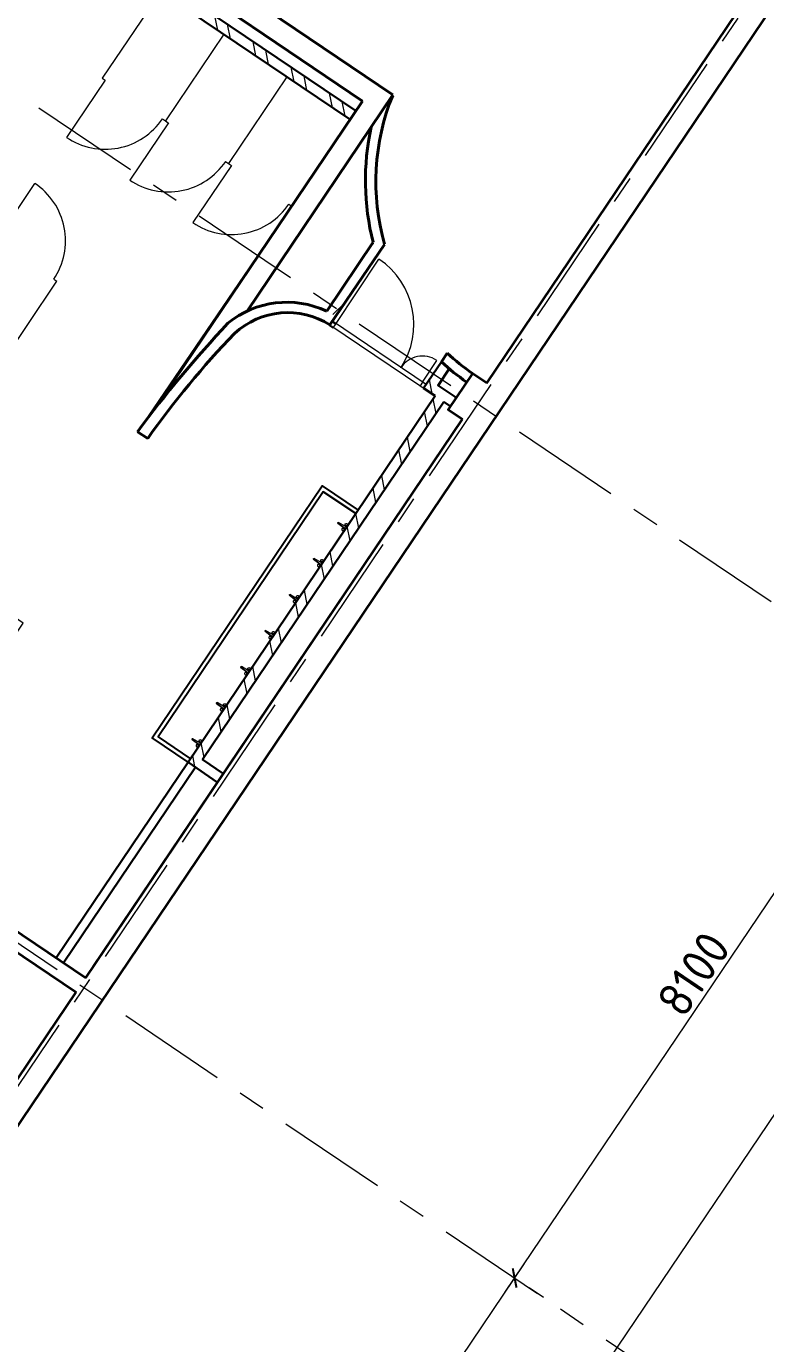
# Model space of a CAD drawing. Header units: millimetres. Extents: x -813692 to 807431, y 0 to 1813163.
# Drawn here: x 103176 to 111682, y 852099 to 867252 of the extents above; entities that cross this region are included whole.
import ezdxf

# ---------------------------------------------------------------- set-up
doc = ezdxf.new("R2010")
doc.units = ezdxf.units.MM
doc.linetypes.add('Линия сетки', pattern=[22.225, 12.7, -3.175, 3.175, -3.175])
for name, color, linetype, lineweight in [('A-ANNO-DIMS', 7, 'Continuous', 9), ('KR_0.35', 252, 'Continuous', 35), ('S-GRID', 252, 'Continuous', 9), ('АР_двери', 252, 'Continuous', 0), ('АР_кирпичные перегородки 120', 252, 'Continuous', 30), ('АР_монолит', 252, 'Continuous', 50), ('АР_Площади', 252, 'Continuous', 0), ('АР_сущ. стены', 252, 'Continuous', 30)]:
    doc.layers.add(name, color=color, linetype=linetype, lineweight=lineweight)
doc.layers.add('АР_обшивка коробов', color=252, linetype='Continuous')
doc.layers.add('АР_Сантехника', color=252, linetype='Continuous')
doc.styles.add('GOST 2.304', font='')
doc.styles.get('GOST 2.304').set_extended_font_data('GOST Common')
doc.dimstyles.new('М-200', dxfattribs={"dimtxt": 400, "dimasz": 160, "dimexe": 200, "dimexo": 400, "dimgap": 50, "dimtad": 1, "dimdec": 0, "dimzin": 0, "dimdsep": 46, "dimtxsty": 'GOST 2.304', "dimblk": 'ARCHTICK', "dimcen": 180, "dimdle": 200, "dimadec": 0, "dimazin": 0, "dimtfac": 1, "dimtdec": 0, "dimtmove": 1, "dimatfit": 0, "dimfxl": 1, "dimtolj": 1, "dimtzin": 0, "dimarcsym": 0})
pattern_1 = [(101, (-1241.95, 1181845.07), (-368.1102, -71.55337), []), (101, (-1143.1, 1181991.62), (-368.1102, -71.55337), [])]

# ---------------------------------------------------------------- blocks, each defined once
blk = doc.blocks.new('КР_подвал')
at = {"layer": 'KR_0.35', "ltscale": 200}
for points in [[(251583, 91527), (307390, 174265), (377983, 126649), (322176, 43911)], [(345832, 79520), (350082, 85821)], [(345832, 79520), (345667, 79632), (345387, 79218), (345553, 79106)], [(341219, 72681), (345553, 79106)], [(341303, 72805), (345553, 79106)], [(333572, 76723), (334089, 77490), (341219, 72681)], [(333738, 76611), (334143, 77212), (341107, 72515)], [(339541, 70194), (341107, 72515)]]:
    blk.add_lwpolyline(points, dxfattribs=at)
blk = doc.blocks.new('_ArchTick')
at = {"color": 0, "linetype": 'ByBlock', "const_width": 0.15}
blk.add_lwpolyline([(-0.5, -0.5), (0.5, 0.5)], dxfattribs=at)
blk = doc.blocks.new('*D86')
at = {"layer": 'A-ANNO-DIMS', "color": 0, "lineweight": -2, "transparency": 16777216}
for p, q in [((-62842, -151208), (-58089, -144161)), ((-57869, -144551), (-58035, -144439)), ((-62399, -151266), (-62564, -151154))]:
    blk.add_line(p, q, dxfattribs=at)
at = {"layer": 'Defpoints', "color": 0, "lineweight": 30, "transparency": 16777216}
for p in [(-58201, -144327), (-58201, -144327), (-62730, -151042)]:
    blk.add_point(p, dxfattribs=at)
at = {"layer": 'A-ANNO-DIMS', "color": 0, "lineweight": -2, "transparency": 16777216, "xscale": 160, "yscale": 160, "zscale": 160}
for p, rotation in [((-58201, -144327), 55.99999854218655), ((-62730, -151042), 235.9999985421865)]:
    blk.add_blockref('_ArchTick', p, dxfattribs=dict(at, rotation=rotation))
at = {"layer": 'A-ANNO-DIMS', "color": 0, "transparency": 16777216, "insert": (-60673, -147545), "char_height": 400, "attachment_point": 5, "rotation": 56, "style": 'GOST 2.304'}
blk.add_mtext('\\A1;8100', dxfattribs=at)
blk = doc.blocks.new('*D87')
at = {"layer": 'A-ANNO-DIMS', "color": 0, "lineweight": -2, "transparency": 16777216}
for p, q in [((-58313, -144493), (-53560, -137446)), ((-53340, -137836), (-53506, -137724)), ((-57869, -144551), (-58035, -144439))]:
    blk.add_line(p, q, dxfattribs=at)
at = {"layer": 'Defpoints', "color": 0, "lineweight": 30, "transparency": 16777216}
for p in [(-53671, -137612), (-53671, -137612), (-58201, -144327)]:
    blk.add_point(p, dxfattribs=at)
at = {"layer": 'A-ANNO-DIMS', "color": 0, "lineweight": -2, "transparency": 16777216, "xscale": 160, "yscale": 160, "zscale": 160}
for p, rotation in [((-53671, -137612), 55.99999854218571), ((-58201, -144327), 235.9999985421857)]:
    blk.add_blockref('_ArchTick', p, dxfattribs=dict(at, rotation=rotation))
at = {"layer": 'A-ANNO-DIMS', "color": 0, "transparency": 16777216, "insert": (-56143, -140830), "char_height": 400, "attachment_point": 5, "rotation": 56, "style": 'GOST 2.304'}
blk.add_mtext('\\A1;8100', dxfattribs=at)
blk = doc.blocks.new('*D7')
at = {"layer": 'A-ANNO-DIMS', "color": 0, "lineweight": -2, "transparency": 16777216}
for p, q in [((-593595, -339954), (-537899, -257382)), ((-538342, -257324), (-538177, -257436)), ((-593814, -339565), (-593649, -339677))]:
    blk.add_line(p, q, dxfattribs=at)
at = {"layer": 'Defpoints', "color": 0, "transparency": 16777216}
for p in [(-538011, -257548), (-538011, -257548), (-593483, -339788)]:
    blk.add_point(p, dxfattribs=at)
at = {"layer": 'A-ANNO-DIMS', "color": 0, "lineweight": -2, "transparency": 16777216, "xscale": 160, "yscale": 160, "zscale": 160}
for p, rotation in [((-538011, -257548), 55.99999854218721), ((-593483, -339788), 235.9999985421872)]:
    blk.add_blockref('_ArchTick', p, dxfattribs=dict(at, rotation=rotation))
at = {"layer": 'A-ANNO-DIMS', "color": 0, "transparency": 16777216, "insert": (-565954, -298528), "char_height": 400, "attachment_point": 5, "rotation": 56, "style": 'GOST 2.304'}
blk.add_mtext('\\A1;99200', dxfattribs=at)
blk = doc.blocks.new('Д-1300-ДП-П')
at = {"layer": 'АР_двери'}
for points in [[(-488.5, -185), (-488.5, 715)], [(711.5, -185), (711.5, 115)], [(-488.5, -185), (-538.5, -185), (-538.5, -235), (-488.5, -235), (-488.5, -185)], [(761.5, -185), (711.5, -185), (711.5, -235), (761.5, -235), (761.5, -185)]]:
    blk.add_lwpolyline(points, dxfattribs=at)
for centre, radius, start, end in [((-488.5, -185), 900, 0, 90), ((711.5, -185), 300, 90, 180)]:
    blk.add_arc(centre, radius, start, end, dxfattribs=at)
blk = doc.blocks.new('A$Cb6f24db5')
at = {"lineweight": 0, "ltscale": 600}
h = blk.add_hatch(color=256, dxfattribs=at)
edge = h.paths.add_edge_path()
edge.add_line((10, 23), (11, 14))
edge.add_ellipse((0, 12), major_axis=(-11.2, 0), ratio=1, start_angle=540, end_angle=550.1755, ccw=False)
edge.add_arc((0, 12), 11.2, 269.833, 359.833, ccw=False)
edge.add_line((0, 1), (0, 0))
edge.add_line((0, 0), (8, 0))
edge.add_arc((0, 12), 14.9, 664.5312, 766.3178)
h.paths.add_polyline_path([(0, 0), (-8, 0, 0.152567), (0, -2)])
h.paths.add_polyline_path([(8, 0), (0, 0), (0, -2, 0.152567)])
h.paths.add_polyline_path([(-11, 14), (-10, 23, 0.475833), (-8, 0), (0, 0), (0, 1, -0.46724)])
for p, q in [((-11, 13), (-5, 107)), ((-11, 13), (-5, 107)), ((6, 107), (11, 14)), ((11, 12), (6, 107)), ((11, 14), (11, 12))]:
    blk.add_line(p, q, dxfattribs=at)
for points in [[(-23, 29), (-24, 29), (-24, 29), (-24, 30), (-24, 30), (-24, 30), (-25, 30), (-25, 30), (-25, 30), (-25, 30), (-25, 31), (-25, 31), (-25, 31), (-25, 31), (-26, 31), (-26, 31), (-26, 31), (-26, 31), (-26, 31), (-27, 32), (-27, 32), (-27, 32), (-27, 32), (-28, 32), (-28, 32), (-28, 32), (-28, 32), (-28, 32), (-28, 33), (-29, 33), (-29, 33), (-29, 33), (-29, 33), (-29, 33), (-30, 33), (-30, 33), (-30, 33), (-30, 33), (-30, 33), (-31, 33), (-31, 33), (-31, 33), (-31, 33), (-31, 33), (-32, 33), (-32, 33), (-32, 33), (-32, 33), (-32, 33), (-33, 33), (-33, 33), (-33, 33), (-33, 33), (-34, 33), (-34, 33), (-34, 33), (-34, 33), (-34, 33), (-35, 33), (-35, 33), (-35, 33), (-35, 33), (-36, 33), (-36, 33), (-36, 33), (-36, 33), (-36, 33), (-36, 33), (-37, 33), (-37, 32), (-37, 32), (-37, 32), (-38, 32), (-38, 32), (-38, 32), (-39, 32), (-39, 32), (-39, 31), (-40, 30), (-41, 31), (-41, 30), (-42, 30), (-42, 30), (-42, 30), (-42, 30), (-42, 29), (-43, 29), (-43, 29), (-43, 29), (-43, 28), (-43, 28), (-44, 28), (-44, 28), (-44, 28), (-44, 28), (-44, 28), (-44, 27), (-44, 27), (-44, 27), (-44, 27), (-44, 27), (-44, 26), (-44, 26), (-45, 26), (-45, 26), (-45, 26), (-45, 25), (-45, 25), (-45, 25), (-46, 25), (-46, 25), (-46, 25), (-46, 24), (-46, 24), (-46, 24), (-46, 24), (-46, 24), (-46, 23), (-46, 23), (-46, 23), (-46, 23), (-46, 22), (-46, 22), (-46, 22), (-46, 22), (-47, 22), (-47, 22), (-47, 21), (-47, 21), (-46, 21), (-46, 21), (-46, 20), (-46, 20), (-46, 20), (-46, 20), (-46, 20), (-46, 19), (-46, 19), (-46, 19), (-46, 19), (-47, 18), (-47, 18), (-47, 18), (-47, 18), (-46, 18), (-46, 18), (-46, 17), (-46, 17), (-46, 17), (-46, 17), (-46, 17), (-46, 16), (-46, 16), (-46, 16), (-46, 16), (-46, 15), (-46, 15), (-46, 15), (-46, 15), (-46, 15), (-46, 14), (-45, 14), (-45, 14), (-45, 14), (-45, 14), (-45, 14), (-45, 13), (-44, 13), (-44, 13), (-44, 13), (-44, 13), (-44, 12), (-44, 12), (-44, 12), (-44, 12), (-44, 12), (-44, 11), (-44, 11), (-43, 11), (-43, 11), (-43, 11), (-43, 11), (-43, 11), (-42, 11), (-42, 10), (-42, 10), (-42, 10), (-42, 10), (-42, 10), (-42, 9), (-42, 9), (-42, 9), (-41, 9), (-41, 9), (-41, 9), (-41, 9), (-40, 9), (-40, 9), (-40, 9), (-40, 9), (-40, 8), (-40, 8), (-39, 8), (-39, 8), (-39, 8), (-39, 7), (-39, 7), (-39, 7), (-38, 7), (-38, 7), (-38, 7), (-38, 7), (-38, 7), (-37, 7), (-37, 7), (-37, 7), (-37, 7), (-37, 7), (-36, 7), (-36, 7), (-36, 6), (-36, 6), (-36, 6), (-35, 6), (-35, 6), (-35, 6), (-35, 6), (-35, 7), (-34, 7), (-34, 7), (-34, 7), (-34, 7), (-33, 7), (-33, 6), (-33, 6), (-33, 6), (-33, 6), (-32, 6), (-32, 6), (-32, 6), (-32, 6), (-32, 6), (-31, 6), (-31, 7), (-31, 7), (-31, 7), (-31, 7), (-30, 7), (-30, 7), (-30, 7), (-30, 7), (-29, 7), (-29, 7), (-29, 7), (-29, 7), (-29, 7), (-28, 7), (-28, 7), (-28, 7), (-28, 7), (-28, 8), (-28, 8), (-27, 8), (-27, 8), (-27, 8), (-27, 8), (-27, 8), (-26, 8), (-26, 8), (-26, 8), (-26, 8), (-26, 8), (-25, 8), (-25, 9), (-25, 9), (-25, 9), (-25, 9), (-25, 9), (-25, 10), (-24, 10), (-24, 10), (-24, 10), (-24, 10), (-24, 10), (-23, 10), (-23, 10), (-23, 10), (-23, 11), (-23, 11), (-23, 11), (-23, 11), (-23, 11), (-23, 12), (-22, 12), (-22, 12), (-22, 12), (-22, 12), (-22, 12), (-22, 13), (-21, 13), (-21, 13), (-21, 13), (-21, 13), (-21, 13), (-21, 14), (-21, 14), (-21, 14), (-21, 14), (-21, 14), (-21, 15), (-21, 15), (-21, 15), (-21, 15), (-20, 15), (-20, 16), (-20, 16), (-20, 16), (-20, 16), (-20, 16), (-20, 17), (-20, 17), (-20, 17), (-20, 17), (-20, 17), (-20, 18), (-20, 18), (-20, 18), (-20, 18), (-20, 19), (-20, 19), (-20, 19), (-19, 19), (-19, 19), (-19, 20), (-19, 20), (-19, 20), (-19, 20), (-19, 20), (-20, 21), (-20, 21), (-20, 21), (-20, 21), (-20, 21), (-20, 22), (-20, 22), (-20, 22), (-20, 22), (-20, 23), (-20, 23), (-20, 23), (-20, 23), (-20, 23), (-20, 23), (-20, 24), (-20, 24), (-20, 24), (-20, 24), (-21, 24), (-21, 25), (-21, 25), (-21, 25), (-21, 25), (-21, 25), (-21, 26), (-21, 26), (-21, 26), (-21, 26), (-21, 26), (-21, 27), (-21, 27), (-22, 27), (-22, 27), (-22, 27), (-22, 27), (-22, 27), (-22, 28), (-23, 28), (-23, 28), (-23, 28), (-23, 29), (-23, 29), (-23, 29), (-23, 29), (-23, 29)], [(20, 22), (20, 22), (20, 23), (20, 23), (20, 23), (20, 23), (20, 23), (20, 24), (20, 24), (20, 24), (21, 24), (21, 24), (21, 24), (21, 25), (21, 25), (21, 25), (21, 25), (21, 26), (21, 26), (21, 26), (21, 26), (21, 26), (21, 27), (22, 27), (22, 27), (22, 27), (22, 27), (22, 27), (22, 27), (23, 28), (23, 28), (23, 28), (23, 28), (23, 28), (23, 29), (23, 29), (23, 29), (23, 29), (23, 29), (24, 29), (24, 29), (24, 29), (24, 30), (25, 30), (25, 30), (25, 30), (25, 30), (25, 30), (25, 30), (25, 31), (25, 31), (26, 31), (26, 31), (26, 31), (26, 31), (26, 31), (27, 31), (27, 31), (27, 31), (27, 31), (28, 31), (28, 32), (28, 32), (28, 32), (28, 32), (28, 32), (29, 32), (29, 33), (29, 33), (29, 33), (29, 33), (30, 33), (30, 33), (30, 33), (30, 32), (30, 32), (31, 32), (31, 33), (31, 33), (31, 33), (31, 33), (32, 33), (32, 33), (32, 33), (32, 33), (32, 33), (33, 33), (33, 33), (33, 33), (33, 33), (34, 33), (34, 33), (34, 33), (34, 33), (34, 33), (35, 33), (35, 33), (35, 33), (35, 33), (36, 33), (36, 33), (36, 33), (36, 33), (36, 33), (36, 33), (37, 32), (37, 32), (37, 32), (37, 32), (38, 32), (38, 32), (38, 32), (39, 32), (39, 32), (39, 31), (40, 31), (40, 30), (41, 30), (41, 30), (42, 30), (42, 30), (42, 30), (42, 29), (43, 29), (43, 29), (43, 29), (43, 28), (43, 28), (43, 28), (44, 28), (44, 28), (44, 28), (44, 28), (44, 27), (44, 27), (44, 27), (44, 27), (44, 27), (45, 26), (45, 26), (45, 26), (45, 26), (45, 26), (45, 25), (45, 25), (45, 25), (46, 25), (46, 25), (46, 25), (46, 24), (46, 24), (46, 24), (46, 24), (46, 23), (46, 23), (46, 23), (46, 23), (46, 23), (46, 22), (46, 22), (46, 22), (46, 22), (47, 22), (47, 21), (47, 21), (47, 21), (47, 21), (47, 21), (46, 20), (46, 20), (46, 20), (46, 20), (46, 20), (46, 19), (46, 19), (46, 19), (46, 19), (47, 18), (47, 18), (47, 18), (47, 18), (47, 18), (47, 17), (46, 17), (46, 17), (46, 17), (46, 17), (46, 16), (46, 16), (46, 16), (46, 16), (46, 16), (46, 15), (46, 15), (46, 15), (46, 15), (46, 14), (46, 14), (46, 14), (45, 14), (45, 14), (45, 14), (45, 14), (45, 13), (45, 13), (45, 13), (44, 13), (44, 13), (44, 12), (44, 12), (44, 12), (44, 12), (44, 11), (44, 11), (44, 11), (44, 11), (43, 11), (43, 11), (43, 11), (43, 11), (43, 11), (43, 10), (42, 10), (42, 10), (42, 10), (42, 10), (42, 9), (42, 9), (42, 9), (42, 9), (41, 9), (41, 9), (41, 9), (41, 9), (41, 9), (40, 9), (40, 8), (40, 8), (40, 8), (40, 8), (39, 8), (39, 8), (39, 7), (39, 7), (39, 7), (39, 7), (38, 7), (38, 7), (38, 7), (38, 7), (38, 7), (37, 7), (37, 7), (37, 7), (37, 7), (37, 7), (36, 7), (36, 6), (36, 6), (36, 6), (36, 6), (35, 6), (35, 6), (35, 6), (35, 6), (35, 6), (34, 6), (34, 6), (34, 6), (34, 6), (33, 6), (33, 6), (33, 6), (33, 6), (33, 6), (32, 6), (32, 6), (32, 6), (32, 6), (32, 6), (31, 6), (31, 6), (31, 6), (31, 7), (31, 7), (30, 7), (30, 7), (30, 7), (30, 7), (29, 7), (29, 7), (29, 7), (29, 7), (29, 7), (28, 7), (28, 7), (28, 7), (28, 7), (28, 7), (28, 8), (27, 8), (27, 8), (27, 8), (27, 8), (27, 8), (26, 8), (26, 8), (26, 8), (26, 8), (26, 8), (25, 8), (25, 8), (25, 9), (25, 9), (25, 9), (25, 9), (25, 9), (24, 10), (24, 10), (24, 10), (24, 10), (24, 10), (23, 10), (23, 10), (23, 10), (23, 10), (23, 11), (23, 11), (23, 11), (23, 11), (23, 11), (23, 12), (22, 12), (22, 12), (22, 12), (22, 12), (22, 12), (22, 13), (21, 13), (21, 13), (21, 13), (21, 13), (21, 13), (21, 14), (21, 14), (21, 14), (21, 14), (21, 15), (21, 15), (21, 15), (21, 15), (20, 15), (20, 15), (20, 16), (20, 16), (20, 16), (20, 16), (20, 16), (20, 17), (20, 17), (20, 17), (20, 17), (20, 18), (20, 18), (20, 18), (20, 18), (20, 18), (20, 19), (20, 19), (20, 19), (19, 19), (19, 19), (19, 20), (19, 20), (19, 20), (20, 20), (20, 20), (20, 21), (20, 21), (20, 21), (20, 21), (20, 21), (20, 22), (20, 22)]]:
    blk.add_lwpolyline(points, close=True, dxfattribs=at)
for centre, radius, start, end in [((0, 12), 11.2, 169.6576, 359.833), ((0, 105), 6.03, 24.5113, 155.1547)]:
    blk.add_arc(centre, radius, start, end, dxfattribs=at)
for centre, major_axis, ratio, start_param, end_param in [((0, 12), (-11.2, 0), 1, 6.10559, 9.602373), ((0, 107), (-5.47, 0.02), 0.641024, 3.141593, 6.283185)]:
    blk.add_ellipse(centre, major_axis=major_axis, ratio=ratio, start_param=start_param, end_param=end_param, dxfattribs=at)
blk = doc.blocks.new('A$C4a28efe4')
at = {"layer": 'АР_Сантехника'}
for points in [[(0, 0), (-415, 280), (1542, 3182), (1957, 2902), (0, 0)], [(1649, 2446), (1929, 2861), (1555, 3112), (-345, 293), (28, 41)]]:
    blk.add_lwpolyline(points, dxfattribs=at)
at = {"layer": 'АР_Сантехника', "xscale": -1, "rotation": 56.01325714338311}
for p in [(1816, 2695), (1536, 2281), (1257, 1866), (977, 1452), (698, 1037), (418, 623), (139, 208)]:
    blk.add_blockref('A$Cb6f24db5', p, dxfattribs=at)
blk = doc.blocks.new('Оси200')
at = {"layer": 'S-GRID', "linetype": 'Линия сетки', "ltscale": 100}
for p, q in [((-22433.6, -80615.1), (-82390.5, -169504.8)), ((-130004.9, -86124.2), (-51975.6, -138755.7)), ((-134534.4, -92839.4), (-56505, -145470.9))]:
    blk.add_line(p, q, dxfattribs=at)
at = {"layer": 'A-ANNO-DIMS'}
dim = blk.add_aligned_dim(p1=(-76255.4, -173643), p2=(-20783.5, -91402.5), distance=0, dimstyle='М-200', dxfattribs=at)
dim.commit()
dim.dimension.update_dxf_attribs({"geometry": '*D7', "text_midpoint": (-48726.7, -132382.9), "insert": (517227.4, 166145.4)})
for p1, p2, picture, middle in [((-58200.8, -144327.1), (-53671.3, -137611.9), '*D87', (-56143.3, -140829.7)), ((-62730.3, -151042.3), (-58200.8, -144327.1), '*D86', (-60672.8, -147544.9))]:
    dim = blk.add_aligned_dim(p1=p1, p2=p2, distance=0, dimstyle='М-200', dxfattribs=at)
    dim.commit()
    dim.dimension.update_dxf_attribs({"geometry": picture, "text_midpoint": middle})

msp = doc.modelspace()

# ---------------------------------------------------------------- hatches: boundary and pattern name
at = {"layer": 'АР_кирпичные перегородки 120', "lineweight": 0}
h = msp.add_hatch(dxfattribs=at)
h.set_pattern_fill('ANSI32', color=256, scale=1000, angle=56)
h.set_pattern_definition(pattern_1)
h.paths.add_polyline_path([(106968.7, 866279.2), (103345, 868723.4), (103277.9, 868623.9), (106901.6, 866179.7)])
h = msp.add_hatch(dxfattribs=at)
h.set_pattern_fill('ANSI32', color=256, scale=1000)
h.set_pattern_definition([(45, (-1241.95, 1181845.07), (-265.16504, 265.16504), []), (45, (-1065.17, 1181845.07), (-265.16504, 265.16504), [])])
h.paths.add_polyline_path([(106736.5, 863916.2), (107210.2, 864618.6, -0.0141317), (107166.6, 864768.5), (106631.7, 863975.5, -0.0295295)])
h = msp.add_hatch(dxfattribs=at)
h.set_pattern_fill('ANSI32', color=256, scale=1000, angle=56)
h.set_pattern_definition(pattern_1)
h.paths.add_polyline_path([(107951, 863392.1), (107747.4, 863090.1), (108053.9, 862883.5), (108121, 862982.9), (107914, 863122.5), (108042, 863312.4)])
h = msp.add_hatch(dxfattribs=at)
h.set_pattern_fill('ANSI32', color=256, scale=1000, angle=56)
h.set_pattern_definition(pattern_1)
h.paths.add_polyline_path([(105136.9, 858718.2), (107980, 862933.3), (107880.5, 863000.4), (105038.1, 858786.3)])

# ---------------------------------------------------------------- linework, layer by layer
at = {"layer": 'АР_кирпичные перегородки 120'}
msp.add_line((107980, 862933.3), (108053.9, 862883.4), dxfattribs=at)
at = {"layer": 'АР_кирпичные перегородки 120', "linetype": 'Continuous', "flags": 128}
for points in [[(106968.7, 866279.2), (103345, 868723.4)], [(103178.4, 868691), (106900.7, 866178.5)], [(107951, 863392.1), (107747.4, 863090.1), (107880.5, 863000.4)], [(108121, 862982.9), (107914, 863122.5), (108042, 863312.4)], [(107880.5, 863000.4), (105038.1, 858786.3)], [(105443, 858652.7), (105204, 858817.7), (107980, 862933.3)], [(105374.9, 858554), (105038.1, 858786.3)]]:
    msp.add_lwpolyline(points, dxfattribs=at)
at = {"layer": 'АР_кирпичные перегородки 120', "linetype": 'Continuous'}
msp.add_arc((109926.8, 865476.9), 2849.6, 158.11904, 158.12243, dxfattribs=at)
at = {"layer": 'АР_обшивка коробов', "lineweight": 30}
msp.add_lwpolyline([(105038.1, 858786.3), (103521, 856537.3), (103603.9, 856481.4), (105122, 858729.9), (105038.1, 858786.3)], dxfattribs=at)
at = {"layer": 'АР_Площади', "ltscale": 0.5}
for points in [[(108473.7, 863148.2), (108307.8, 863259.8, -0.0338007), (108018.9, 863492.7), (107775.4, 863131.6), (106699.5, 863861.1), (107297.8, 864743.5, -0.168268), (107394.3, 866463.2), (102095.9, 870037.2), (103993.8, 872853.8), (109401.4, 869209.8), (109644.1, 869569.7, -0.1234807), (110849.7, 870016.4), (111412.6, 870851.3), (112507, 870113.1), (112277.9, 869773.4, -0.0342852), (112584.3, 869600.1), (112557.8, 869560.7), (112723.5, 869448.7), (108473.6, 863148)], [(103521, 856537.3), (101474.1, 857918.2), (103140.3, 860388.5), (103040.8, 860455.6), (101578.2, 858287.2), (96487.2, 861721.1), (99062.4, 865538.8), (102790.2, 863023.3), (102950.6, 863261.8), (99222.5, 865776.3), (100617.2, 867844.1), (101727.7, 867095.1), (102007.1, 867509.7), (100897.8, 868260.1), (101812.5, 869616.1), (106900.7, 866178.5), (104456.2, 862588.8), (104572.4, 862511.7, -0.0367029), (105569.8, 863718.1, -0.3426886), (106669.4, 863816.7), (107880.2, 863000), (103521.1, 856537.2)]]:
    msp.add_lwpolyline(points, format="xyb", dxfattribs=at)
msp.add_lwpolyline([(102182.7, 853821.3), (95218.7, 858518.6), (96784.6, 860840), (103748.4, 856142.7), (102182.7, 853821.3)], dxfattribs=at)
at = {"layer": 'АР_Сантехника', "lineweight": 0}
for points in [[(104720, 867650.4), (104049, 866655.6)], [(105447.1, 867160), (104776, 866165.2)], [(104082.9, 866633.4), (103637.9, 865974.6)], [(104049, 866655.6), (104082.6, 866632.9)], [(106174.1, 866669.6), (105503.1, 865674.7)], [(104810, 866143), (104365, 865484.2)], [(104742.4, 866187.8), (104776, 866165.2)], [(104776, 866165.2), (104809.7, 866142.5)], [(105469.4, 865697.4), (105503.1, 865674.7)], [(105503.1, 865674.7), (105536.7, 865652)], [(105537.1, 865652.5), (105092, 864993.8)], [(102830.9, 864785.6), (103273.5, 865446)], [(106196.5, 865207), (106230.1, 865184.3)], [(102857, 863323.6), (103525.7, 864319.9)], [(103492.1, 864342.6), (103525.7, 864319.9)]]:
    msp.add_lwpolyline(points, dxfattribs=at)
for centre, start, end in [((104083.6, 866632.9), 235.89844, 325.95914), ((104810.7, 866142.5), 235.89844, 325.95914), ((102831.6, 864785.1), 326.17116, 56.23186), ((105537.7, 865652.1), 235.89844, 325.95914)]:
    msp.add_arc(centre, 795, start, end, dxfattribs=at)
at = {"layer": 'АР_сущ. стены', "color": 7, "linetype": 'Continuous', "lineweight": 40}
msp.add_line((104456.2, 862588.8), (104572.4, 862511.7), dxfattribs=at)
at = {"layer": 'АР_сущ. стены', "color": 7, "linetype": 'Continuous', "lineweight": 40, "flags": 128}
for points in [[(107394.3, 866463.2), (102095.8, 870037.1)], [(101956.4, 869829.5), (107043.9, 866390.8)], [(107394.4, 866463.1), (105717.2, 863976.6)], [(104667.2, 862866.9), (107043.9, 866390.8)], [(107166.6, 864768.5), (106631.7, 863975.5)], [(106669.4, 863816.7), (107297.8, 864743.5)], [(108019.5, 863493.7), (107951, 863392.1)]]:
    msp.add_lwpolyline(points, dxfattribs=at)
at = {"layer": 'АР_сущ. стены', "color": 7, "linetype": 'Continuous', "lineweight": 40}
for centre, radius, start, end in [((109840, 865465.2), 2642.6, 157.92821, 195.77194), ((109926.8, 865476.9), 2849.6, 167.51882, 194.39284), ((106173.2, 863002.7), 1075.4, 64.76658, 129.10463), ((106183.1, 863059.4), 900, 57.29656, 132.96057), ((115840.1, 854173.5), 14156.6, 136.9504, 143.52702), ((113277, 856330.6), 10675.9, 136.21379, 144.62171), ((109883.8, 865510.7), 2747.8, 227.25657, 235.00016), ((109816.2, 865430.1), 2762.6, 227.5341, 235.2328)]:
    msp.add_arc(centre, radius, start, end, dxfattribs=at)

# ---------------------------------------------------------------- block references
at = {"layer": 'A-ANNO-DIMS', "color": 18, "lineweight": 0, "true_color": 0x000000}
msp.add_blockref('Оси200', (166995, 997181.2), dxfattribs=at)
at = {"layer": 'АР_двери', "rotation": 326.3640437112069}
msp.add_blockref('Д-1300-ДП-П', (107243.9, 863707.4), dxfattribs=at)
at = {"layer": 'АР_монолит'}
msp.add_blockref('КР_подвал', (-237358.6, 783627.7), dxfattribs=at)
at = {"layer": 'АР_Сантехника'}
msp.add_blockref('A$C4a28efe4', (105037.7, 858786.2), dxfattribs=at)

doc.saveas('drawing.dxf')
